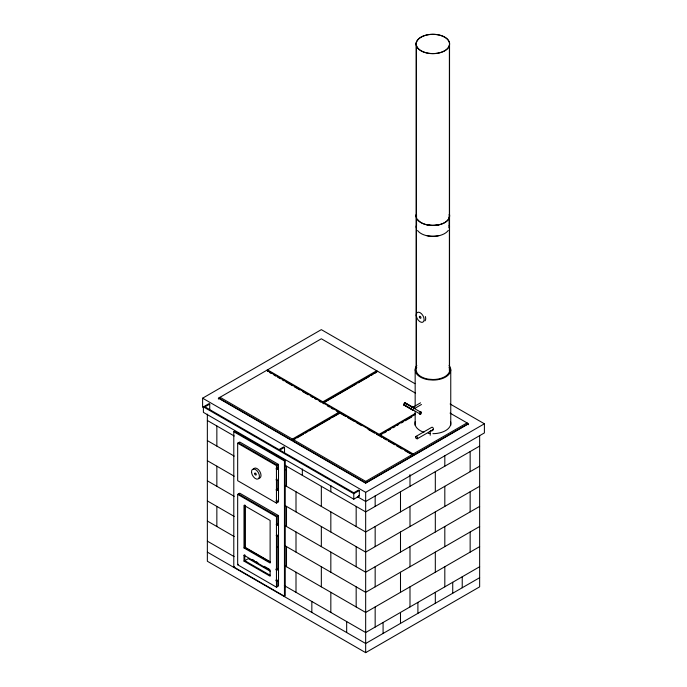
<?xml version="1.0" encoding="UTF-8"?>
<svg xmlns="http://www.w3.org/2000/svg" width="687" height="687" viewBox="0 0 687 687"><rect width="100%" height="100%" fill="white"/><g stroke="black" fill="none" stroke-linecap="round" stroke-linejoin="round"><path stroke-width="1.03" d="M405.553 403.733L405.313 402.814L404.643 402.883A1.34 0.773 -60 0 0 403.69 404.531L404.162 405.201L404.883 404.901M202.605 407.331L202.605 398.194L321.336 329.64L414.914 383.664M284.53 452.802L284.53 447.314L279.781 450.062L353.788 492.785L358.537 490.046L359.335 490.501L359.335 495.988L353.788 499.191L203.395 412.355L203.395 406.876L208.934 403.673L209.724 404.128L209.724 409.615M218.432 399.104L218.432 398.194L321.336 338.777L415.472 393.127M209.724 404.128L204.975 406.876L278.991 449.599L283.74 446.859L284.53 447.314M233.795 431.737L234.585 431.273L285.242 460.522L285.242 595.801L284.452 596.256L233.795 567.007L233.795 431.737L284.452 460.986L285.242 460.522M237.668 443.201L239.729 442.016L278.51 464.412L278.51 501.888L276.457 503.073L237.668 480.677L237.668 443.201L276.457 465.597L278.51 464.412M267.509 371.315L267.509 369.855L322.864 401.818L376.691 370.74L376.691 372.199L374.836 373.273M323.817 403.827L323.817 402.367L377.644 371.289M356.278 383.99L322.864 403.278L322.864 401.818M358.133 382.917L369.271 376.485M371.126 375.42L372.981 374.346M295.161 438.95L292.413 440.539L220.02 398.735L220.02 397.275L292.413 439.079L339.12 412.114L339.12 413.574L332.706 417.275M293.315 439.594L340.013 412.629L412.415 454.433L412.415 455.893L365.716 482.858L293.315 441.054L293.315 439.594L365.716 481.389L412.415 454.433M296.999 437.894L303.405 434.193M305.234 433.136L307.072 432.08M308.901 431.024L330.876 418.331M237.668 494.391L239.729 493.197L278.51 515.593L278.51 585.977L276.457 587.162L237.668 564.766L237.668 494.391L276.457 516.779L278.51 515.593M284.452 470.123L285.242 469.668M413.437 406.944L420.538 402.84M412.681 406.979A1.34 0.773 60 0 1 413.754 407.082A1.34 0.773 60 0 1 414.459 408.55L414.459 407.451L413.505 408.001A1.34 0.773 -60 0 1 414.459 408.55L421.492 404.488M323.817 402.367L379.172 434.321L415.36 413.428M381.809 437.31L379.963 436.245L379.963 434.777L415.231 414.416M381.955 434.175L379.172 435.781L379.172 434.321M383.81 433.102L386.592 431.496M388.447 430.423L390.31 429.358M393.093 427.752L394.948 426.679M396.803 425.605L398.658 424.532M401.44 422.926L403.303 421.852M405.158 420.779L411.65 417.035M415.987 436.417L431.814 427.28A1.34 0.773 60 0 1 433.368 428.525A1.34 0.773 60 0 1 432.492 429.538M417.327 438.744L433.162 429.598M244.005 547.951L270.12 563.031L270.12 520.437L244.005 505.357L244.005 547.951L245.113 547.307L270.334 561.872M413.205 453.97L467.031 422.9L467.031 424.36L413.205 455.438L413.205 453.97L379.963 434.777M244.005 555.259L270.12 570.347L270.12 576.195L244.005 561.116L244.005 555.259L244.795 554.804L244.795 560.652L270.017 575.217M203.395 406.876L353.788 493.704L359.335 490.501M233.795 567.007L234.585 566.552M237.668 564.766L238.458 564.31M244.005 561.116L248.359 558.6L270.068 571.137M202.605 398.194L365.664 492.33L484.395 423.785L484.395 432.922L365.664 501.476L357.326 496.658M276.457 547.307L277.247 546.852M479.646 446.086L365.664 511.892L284.822 465.219M479.646 466.19L365.664 532.004L284.427 485.099M284.452 587.119L285.242 586.655M479.646 486.302L365.664 552.108L284.427 505.211M479.646 506.405L365.664 572.219L284.427 525.315M479.646 526.517L365.664 592.323L284.427 545.426M479.646 546.629L365.664 612.435L284.427 565.53M479.646 566.732L365.664 632.538L284.341 585.59M479.646 577.698L365.664 643.513L207.354 552.108M207.354 414.141L207.354 561.253L365.664 652.65L479.646 586.844L479.646 435.498M412.552 409.65L413.256 410.302L403.724 404.798M450.114 403.99L484.395 423.785M450.045 413.093L468.568 423.785L365.664 483.193L218.432 398.194M466.98 423.785L468.568 424.695M414.459 407.451L412.552 406.361L411.607 406.902L412.432 406.979L405.115 402.754M404.883 402.78L412.526 407.185M404.643 402.883L421.423 412.569M403.69 404.531L420.47 414.218M403.819 405.004L413.033 410.319M432.484 429.538L432.87 430.182A1.34 0.773 0 0 1 430.723 430.697L430.474 430.56M266.719 370.31L339.12 412.114M269.356 372.38L271.202 373.453M273.967 375.05L275.813 376.115M277.66 377.18L280.425 378.777M282.271 379.842L284.117 380.907M285.964 381.972L292.422 385.699M294.268 386.764L299.798 389.958M302.572 391.556L308.102 394.759M310.876 396.356L312.714 397.421M314.56 398.486L316.406 399.551M319.172 401.148L321.018 402.213M327.51 405.957L329.348 407.022M331.194 408.087L333.04 409.151M336.733 411.281L345.956 416.605M347.802 417.679L354.26 421.406M356.106 422.471L361.645 425.665M368.103 429.392L374.561 433.119M376.407 434.184L378.245 435.249M383.655 438.375L386.429 439.972M388.275 441.037L394.742 444.772M396.588 445.837L402.127 449.04M404.901 450.638L410.44 453.832M358.537 495.533L359.335 495.988M207.354 420.496L234.207 435.996M238.458 442.746L277.247 465.142L277.247 468.723M207.354 440.599L234.207 456.099M207.354 460.711L234.207 476.211M238.458 493.936L277.247 516.323L277.247 524.748M207.354 480.814L234.207 496.323M207.354 500.926L234.207 516.426M207.354 521.029L234.207 536.538M270.017 562.052L244.795 547.496L244.795 504.902M252.369 559.458L254.207 560.515M256.036 561.571L257.874 562.627M264.289 566.337L269.785 569.506M207.354 541.141L234.13 556.607M416.829 365.467A17.802 10.279 0 0 0 415.163 369.812L415.764 372.474A17.802 10.279 0 0 0 428.353 379.739L432.956 380.091A17.802 10.279 0 0 0 449.092 365.467M470.148 451.565L470.148 471.677M470.148 491.78L470.148 511.892M470.148 532.004L470.148 552.108M462.231 576.788L462.231 587.754M452.733 582.275L452.733 593.242M450.758 369.812L450.758 425.365M449.538 45.179A16.789 9.695 0 0 1 422.728 51.688A16.789 9.695 0 0 1 426.369 35.028A16.789 9.695 0 0 1 449.538 45.179L449.538 372.843M449.384 45.17A16.634 9.601 0 0 1 422.823 51.619A16.634 9.601 0 0 1 426.429 35.114A16.634 9.601 0 0 1 449.384 45.17L449.384 370.697M444.815 455.61L444.815 466.19M444.815 486.302L444.815 506.405M444.815 526.517L444.815 546.629M444.815 566.732L444.815 586.844M435.318 471.677L435.318 491.78M435.318 511.892L435.318 532.004M435.318 552.108L435.318 572.219M435.318 592.323L435.318 603.298M430.208 431.204L430.208 435.266M417.902 602.379L417.902 613.345M416.374 42.766L416.374 368.292M416.219 42.757L416.219 368.275M415.163 369.812L415.163 406.137M415.163 411.479L415.163 425.365M409.993 474.657L409.993 486.302M409.993 506.405L409.993 526.517M409.993 546.629L409.993 566.732M409.993 586.844L409.993 606.947M400.495 491.78L400.495 511.892M400.495 532.004L400.495 552.108M400.495 572.219L400.495 592.323M400.495 612.435L400.495 623.401M383.08 622.491L383.08 633.457M375.162 495.825L375.162 506.405M375.162 526.517L375.162 546.629M375.162 566.732L375.162 586.844M375.162 606.947L375.162 627.059M365.716 481.389L365.716 482.858M365.664 492.33L365.664 652.65M356.167 506.405L356.167 526.517M356.167 546.629L356.167 566.732M356.167 586.844L356.167 606.947M353.788 493.704L353.788 499.191M346.669 621.572L346.669 632.538M330.833 485.434L330.833 491.78M330.833 511.892L330.833 532.004M330.833 552.108L330.833 572.219M330.833 592.323L330.833 612.435M321.336 486.302L321.336 506.405M321.336 526.517L321.336 546.629M321.336 566.732L321.336 586.844M311.838 601.468L311.838 612.435M302.34 468.981L302.34 475.335M296.003 491.78L296.003 511.892M296.003 532.004L296.003 552.108M296.003 572.219L296.003 592.323M292.413 439.079L292.413 440.539M286.505 466.19L286.505 486.302M286.505 506.405L286.505 526.517M286.505 546.629L286.505 566.732M284.452 460.986L284.452 596.256M277.247 480.376L277.247 489.908M277.247 535.276L277.247 568.879M277.247 580.412L277.247 586.707M276.457 465.597L276.457 503.073M276.457 516.779L276.457 587.162M245.113 505.787L245.113 547.307M216.852 425.974L216.852 446.086M216.852 466.19L216.852 486.302M216.852 506.405L216.852 526.517M450.517 421.535A17.914 10.339 0 0 1 432.879 433.669M430.079 433.54A17.914 10.339 0 0 1 428.241 433.317M423.922 432.286A17.914 10.339 0 0 1 415.24 421.535M449.178 367.305A16.789 9.695 0 0 1 432.956 379.507L428.611 379.181A16.789 9.695 0 0 1 416.743 372.32L416.167 369.812A16.789 9.695 0 0 1 416.743 367.305M449.358 214.499A16.634 9.601 0 0 1 437.276 225.07A16.634 9.601 0 0 1 417.55 219.522M416.399 217.109A16.634 9.601 0 0 1 416.374 214.602M449.513 214.49A16.789 9.695 0 0 1 432.973 225.499A16.789 9.695 0 0 1 416.219 214.584M439.268 224.572A16.479 9.515 0 0 1 426.653 224.615M416.554 217.092A16.479 9.515 0 0 1 416.537 214.61L416.537 225.576A16.479 9.515 0 0 0 416.554 228.067M449.204 214.507A16.479 9.515 0 0 1 449.229 216.998L449.229 227.964A16.479 9.515 0 0 0 449.204 225.482M439.268 235.538A16.479 9.515 0 0 1 426.653 235.581M448.285 230.403A16.634 9.601 0 0 1 432.973 236.371A16.634 9.601 0 0 1 417.55 230.497M416.399 228.075A16.634 9.601 0 0 1 416.374 225.568M449.358 225.465A16.634 9.601 0 0 1 449.384 227.972M425.339 316.509A5.599 3.229 60 0 1 424.987 320.855M253.348 469.427A5.599 3.229 60 0 1 259.738 471.316A5.599 3.229 60 0 1 258.733 478.246M277.806 479.208A1.116 0.644 0 0 1 278.166 480.136A1.116 0.644 0 0 1 276.526 480.256A1.116 0.644 0 0 1 276.457 479.311M277.806 500.23A1.116 0.644 0 0 1 278.166 501.158A1.116 0.644 0 0 1 276.526 501.287A1.116 0.644 0 0 1 276.457 500.334M277.806 579.948A1.116 0.644 0 0 1 277.737 580.901A1.116 0.644 0 0 1 276.097 580.781A1.116 0.644 0 0 1 276.457 579.854M277.969 534.924A1.116 0.644 0 0 1 278.372 535.808A1.116 0.644 0 0 1 276.844 536.04A1.116 0.644 0 0 1 276.432 535.156M415.987 437.971L415.833 437.653A1.34 0.773 60 0 1 416.571 436.443A1.34 0.773 60 0 1 417.55 438.469A1.34 0.773 60 0 1 415.987 437.971M420.719 414.038A1.34 0.773 -60 0 0 421.14 411.96A1.34 0.773 -60 0 0 419.551 413.368A1.34 0.773 -60 0 0 420.719 414.038M419.388 316.982A1.116 0.644 60 0 0 420.676 318.27A1.116 0.644 60 0 0 420.435 316.578A1.116 0.644 60 0 0 419.388 316.982M416.27 315.814A5.599 3.229 60 0 0 422.703 322.246A5.599 3.229 60 0 0 421.526 313.77A5.599 3.229 60 0 0 416.27 315.814M254.697 473.764A1.116 0.644 60 0 0 255.985 475.043A1.116 0.644 60 0 0 255.753 473.352A1.116 0.644 60 0 0 254.697 473.764M251.579 472.587A5.599 3.229 60 0 0 258.02 479.028A5.599 3.229 60 0 0 256.835 470.543A5.599 3.229 60 0 0 251.579 472.587M276.457 469.255A1.116 0.644 0 0 0 278.329 468.963A1.116 0.644 0 0 0 276.955 468.173A1.116 0.644 0 0 0 276.457 469.255M276.457 490.278A1.116 0.644 0 0 0 278.329 489.986A1.116 0.644 0 0 0 276.955 489.196A1.116 0.644 0 0 0 276.457 490.278M276.457 570.004A1.116 0.644 0 0 0 278.132 569.437A1.116 0.644 0 0 0 276.457 568.879A1.116 0.644 0 0 0 276.457 570.004M276.844 525.074A1.116 0.644 0 0 0 278.527 524.516A1.116 0.644 0 0 0 276.844 523.958A1.116 0.644 0 0 0 276.844 525.074"/></g></svg>
